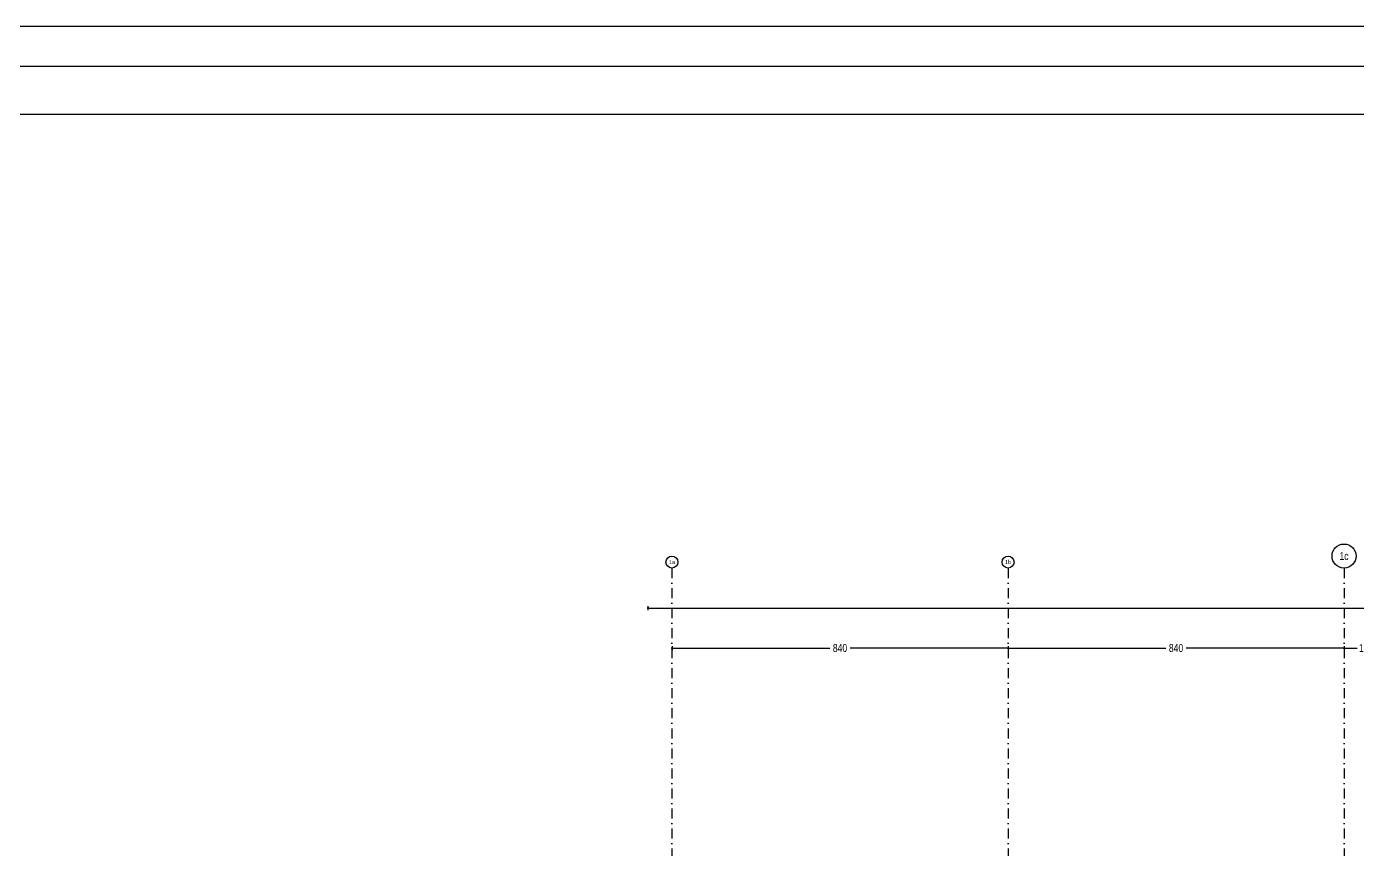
# Model space of a CAD drawing. Header units: centimetres. Extents: x 26569 to 160723, y -3143 to 14565.
# Drawn here: x 103202 to 106529, y 7500 to 9557 of the extents above; entities that cross this region are included whole.
import ezdxf
from ezdxf.enums import TextEntityAlignment as Align

# ---------------------------------------------------------------- set-up
doc = ezdxf.new("R2010")
doc.units = ezdxf.units.CM
doc.header["$LTSCALE"] = 100
doc.linetypes.add('DASHDOT2', pattern=[0.5, 0.25, -0.125, 0, -0.125])
for name, color, linetype in [('A-ANNO-DIMS', 187, 'Continuous'), ('A-ANNO-GRID', 155, 'DASHDOT2'), ('A-ANNO-TTBL', 157, 'Continuous')]:
    doc.layers.add(name, color=color, linetype=linetype)
doc.styles.add('Fields_100', font='act_simplex.shx', dxfattribs={"width": 0.8, "height": 20})
doc.dimstyles.new('FIELDS_100', dxfattribs={"dimscale": 0, "dimtxt": 20, "dimasz": 5, "dimexe": 5, "dimexo": 5, "dimgap": 5, "dimtad": 0, "dimdec": 0, "dimzin": 0, "dimdsep": 46, "dimtxsty": 'Fields_100', "dimblk": 'DOT', "dimcen": 0.09, "dimclrt": 50, "dimadec": 0, "dimazin": 0, "dimtfac": 1, "dimtdec": 0, "dimtix": 1, "dimtofl": 0, "dimtmove": 1, "dimatfit": 3, "dimfxl": 5, "dimfxlon": 1, "dimtolj": 1, "dimtzin": 0, "dimarcsym": 0})

# ---------------------------------------------------------------- blocks, each defined once
blk = doc.blocks.new('_Dot')
at = {"color": 0, "linetype": 'ByBlock', "lineweight": -2}
blk.add_line((-0.5, 0), (-1, 0), dxfattribs=at)
at = {"color": 0, "linetype": 'ByBlock', "const_width": 0.5}
blk.add_lwpolyline([(-0.25, 0, 1), (0.25, 0, 1)], format="xyb", close=True, dxfattribs=at)
blk = doc.blocks.new('*D773')
at = {"layer": 'A-ANNO-DIMS', "color": 0, "lineweight": -2, "transparency": 16777216}
for p, q in [((104815.3, 8008.6), (104815.3, 7998.6)), ((104820.3, 8003.6), (105209.7, 8003.6)), ((105650.3, 8003.6), (105260.8, 8003.6)), ((105655.3, 8008.6), (105655.3, 7998.6))]:
    blk.add_line(p, q, dxfattribs=at)
at = {"layer": 'DEFPOINTS', "color": 0, "transparency": 16777216}
for p in [(104815.3, 8203.6), (105655.3, 8203.6), (105655.3, 8003.6)]:
    blk.add_point(p, dxfattribs=at)
at = {"layer": 'A-ANNO-DIMS', "color": 0, "lineweight": -2, "transparency": 16777216, "xscale": 5, "yscale": 5, "zscale": 5, "rotation": 180}
blk.add_blockref('_Dot', (104815.3, 8003.6), dxfattribs=at)
at = {"layer": 'A-ANNO-DIMS', "color": 0, "lineweight": -2, "transparency": 16777216, "xscale": 5, "yscale": 5, "zscale": 5}
blk.add_blockref('_Dot', (105655.3, 8003.6), dxfattribs=at)
at = {"layer": 'A-ANNO-DIMS', "color": 50, "transparency": 16777216, "insert": (105235.3, 8003.6), "char_height": 20, "attachment_point": 5, "style": 'Fields_100'}
blk.add_mtext('\\A1;840', dxfattribs=at)
blk = doc.blocks.new('*D774')
at = {"layer": 'A-ANNO-DIMS', "color": 0, "lineweight": -2, "transparency": 16777216}
for p, q in [((105655.3, 8008.6), (105655.3, 7998.6)), ((105660.3, 8003.6), (106049.7, 8003.6)), ((106490.3, 8003.6), (106100.8, 8003.6)), ((106495.3, 8008.6), (106495.3, 7998.6))]:
    blk.add_line(p, q, dxfattribs=at)
at = {"layer": 'DEFPOINTS', "color": 0, "transparency": 16777216}
for p in [(105655.3, 8203.6), (106495.3, 8178.6), (106495.3, 8003.6)]:
    blk.add_point(p, dxfattribs=at)
at = {"layer": 'A-ANNO-DIMS', "color": 0, "lineweight": -2, "transparency": 16777216, "xscale": 5, "yscale": 5, "zscale": 5, "rotation": 180}
blk.add_blockref('_Dot', (105655.3, 8003.6), dxfattribs=at)
at = {"layer": 'A-ANNO-DIMS', "color": 0, "lineweight": -2, "transparency": 16777216, "xscale": 5, "yscale": 5, "zscale": 5}
blk.add_blockref('_Dot', (106495.3, 8003.6), dxfattribs=at)
at = {"layer": 'A-ANNO-DIMS', "color": 50, "transparency": 16777216, "insert": (106075.3, 8003.6), "char_height": 20, "attachment_point": 5, "style": 'Fields_100'}
blk.add_mtext('\\A1;840', dxfattribs=at)
blk = doc.blocks.new('*D770')
at = {"layer": 'A-ANNO-DIMS', "color": 0, "lineweight": -2, "transparency": 16777216}
for p, q in [((106495.3, 8008.6), (106495.3, 7998.6)), ((106500.3, 8003.6), (106527.7, 8003.6)), ((106600.3, 8003.6), (106572.8, 8003.6)), ((106605.3, 8008.6), (106605.3, 7998.6))]:
    blk.add_line(p, q, dxfattribs=at)
at = {"layer": 'DEFPOINTS', "color": 0, "transparency": 16777216}
for p in [(106495.3, 8178.6), (106605.3, 8178.6), (106605.3, 8003.6)]:
    blk.add_point(p, dxfattribs=at)
at = {"layer": 'A-ANNO-DIMS', "color": 0, "lineweight": -2, "transparency": 16777216, "xscale": 5, "yscale": 5, "zscale": 5, "rotation": 180}
blk.add_blockref('_Dot', (106495.3, 8003.6), dxfattribs=at)
at = {"layer": 'A-ANNO-DIMS', "color": 0, "lineweight": -2, "transparency": 16777216, "xscale": 5, "yscale": 5, "zscale": 5}
blk.add_blockref('_Dot', (106605.3, 8003.6), dxfattribs=at)
at = {"layer": 'A-ANNO-DIMS', "color": 50, "transparency": 16777216, "insert": (106550.3, 8003.6), "char_height": 20, "attachment_point": 5, "style": 'Fields_100'}
blk.add_mtext('\\A1;110', dxfattribs=at)
blk = doc.blocks.new('*D771')
at = {"layer": 'A-ANNO-DIMS', "color": 0, "lineweight": -2, "transparency": 16777216}
for p, q in [((104755.3, 8098.6), (104755.3, 8108.6)), ((104760.3, 8103.6), (114668.5, 8103.6)), ((124655.3, 8103.6), (114747, 8103.6)), ((124660.3, 8098.6), (124660.3, 8108.6))]:
    blk.add_line(p, q, dxfattribs=at)
at = {"layer": 'DEFPOINTS', "color": 0, "transparency": 16777216}
for p in [(124660.3, 8103.6), (104755.3, 7318.6), (124660.3, 7318.6)]:
    blk.add_point(p, dxfattribs=at)
at = {"layer": 'A-ANNO-DIMS', "color": 0, "lineweight": -2, "transparency": 16777216, "xscale": 5, "yscale": 5, "zscale": 5, "rotation": 180}
blk.add_blockref('_Dot', (104755.3, 8103.6), dxfattribs=at)
at = {"layer": 'A-ANNO-DIMS', "color": 0, "lineweight": -2, "transparency": 16777216, "xscale": 5, "yscale": 5, "zscale": 5}
blk.add_blockref('_Dot', (124660.3, 8103.6), dxfattribs=at)
at = {"layer": 'A-ANNO-DIMS', "color": 50, "transparency": 16777216, "insert": (114707.8, 8103.6), "char_height": 20, "attachment_point": 5, "style": 'Fields_100'}
blk.add_mtext('\\A1;19905', dxfattribs=at)

msp = doc.modelspace()

# ---------------------------------------------------------------- linework, layer by layer
at = {"layer": 'A-ANNO-GRID'}
for p, q in [((104815.26, 8203.62), (104815.26, 1408.62)), ((105655.26, 8203.62), (105655.26, 1408.62)), ((106495.26, 8203.62), (106495.26, 1408.62))]:
    msp.add_line(p, q, dxfattribs=at)
at = {"layer": 'A-ANNO-GRID', "linetype": 'Continuous', "ltscale": 10}
for centre, radius in [((106495.26, 8233.62), 30), ((104815.26, 8218.62), 15), ((105655.26, 8218.62), 15)]:
    msp.add_circle(centre, radius, dxfattribs=at)
at = {"layer": 'A-ANNO-TTBL'}
msp.add_line((153081.02, 9337.18), (28768.76, 9337.09), dxfattribs=at)
for points in [[(157421.04, -3142.83), (157421.04, 9557.17), (26568.76, 9557.19), (26568.76, -3142.81)], [(157321.04, -3042.83), (157321.04, 9457.17), (26668.76, 9457.19), (26668.76, -3042.81)]]:
    msp.add_lwpolyline(points, close=True, dxfattribs=at)

# ---------------------------------------------------------------- texts
at = {"layer": 'A-ANNO-GRID', "color": 50, "style": 'Fields_100', "width": 0.8}
for s, height, p in [('1a', 10, (104815.26, 8218.62)), ('1b', 10, (105655.26, 8218.62)), ('1c', 20, (106495.26, 8233.62))]:
    msp.add_text(s, height=height, rotation=359.92667, dxfattribs=at).set_placement(p, align=Align.MIDDLE_CENTER)

# ---------------------------------------------------------------- dimensions: what is measured, and where the dimension line sits
at = {"layer": 'A-ANNO-DIMS'}
for base, p1, p2, picture, middle in [((105655.26, 8003.62), (104815.26, 8203.62), (105655.26, 8203.62), '*D773', (105235.26, 8003.62)), ((106495.26, 8003.62), (105655.26, 8203.62), (106495.26, 8178.62), '*D774', (106075.26, 8003.62)), ((106605.26, 8003.62), (106495.26, 8178.62), (106605.26, 8178.62), '*D770', (106550.26, 8003.62)), ((124660.26, 8103.62), (104755.26, 7318.62), (124660.26, 7318.62), '*D771', (114707.76, 8103.62))]:
    dim = msp.add_linear_dim(base=base, p1=p1, p2=p2, dimstyle='FIELDS_100', override={"dimscale": 1}, dxfattribs=at)
    dim.commit()
    dim.dimension.update_dxf_attribs({"geometry": picture, "text_midpoint": middle})

doc.saveas('drawing.dxf')
